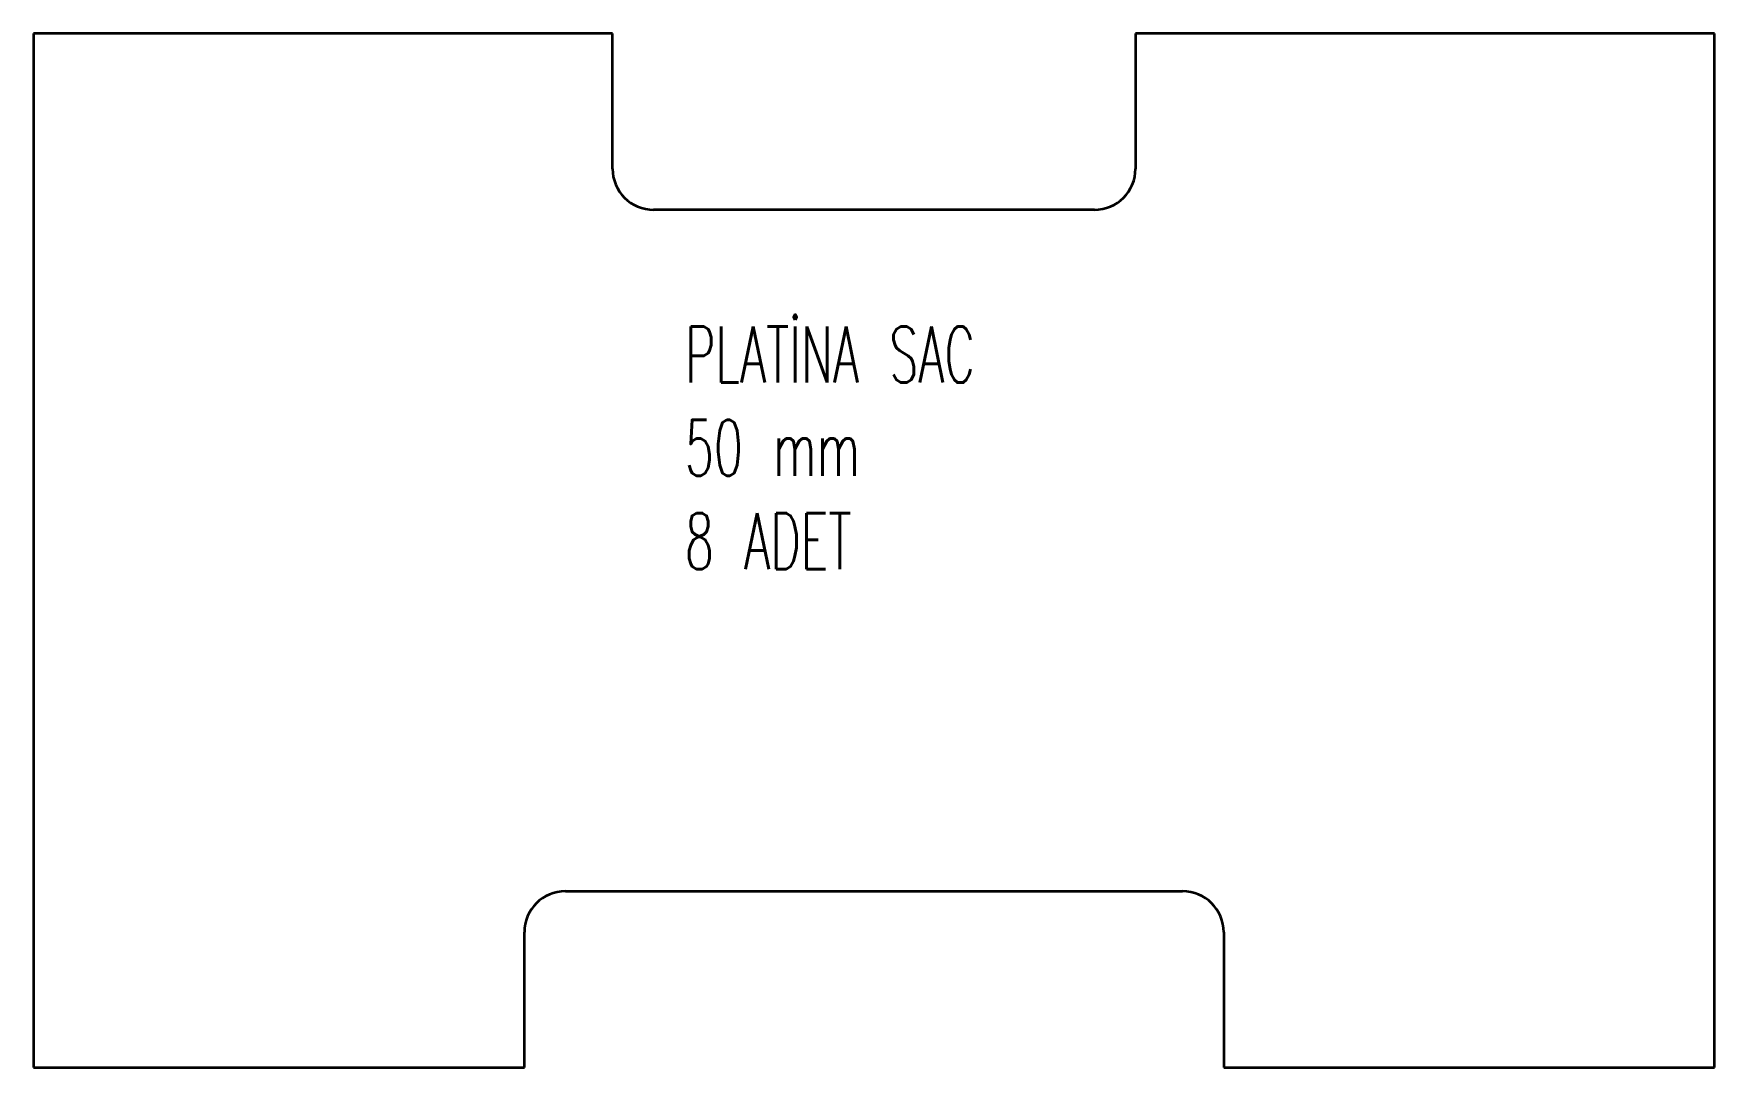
# Model space of a CAD drawing. Header units: millimetres. Extents: x 4 to 290, y 17 to 193.
import ezdxf

# ---------------------------------------------------------------- set-up
doc = ezdxf.new("R2010")
doc.units = ezdxf.units.MM
doc.styles.add('SLDTEXTSTYLE0', font='TXT', dxfattribs={"width": 0.605, "bigfont": 'bigfont'})

msp = doc.modelspace()

# ---------------------------------------------------------------- linework, layer by layer
at = {"color": 7, "linetype": 'Continuous', "lineweight": 35}
for p, q in [((102.03, 193.29), (3.53, 193.29)), ((3.53, 193.29), (3.53, 17.29)), ((102.03, 170.29), (102.03, 193.29)), ((289.53, 193.29), (191.03, 193.29)), ((191.03, 193.29), (191.03, 170.29)), ((289.53, 17.29), (289.53, 193.29)), ((184.03, 163.29), (109.03, 163.29)), ((94.03, 47.29), (199.03, 47.29)), ((87.03, 17.29), (87.03, 40.29)), ((206.03, 40.29), (206.03, 17.29)), ((3.53, 17.29), (87.03, 17.29)), ((206.03, 17.29), (289.53, 17.29))]:
    msp.add_line(p, q, dxfattribs=at)
for centre, start, end in [((109.03, 170.29), 180, 270), ((184.03, 170.29), 270, 0), ((94.03, 40.29), 90, 180), ((199.03, 40.29), 0, 90)]:
    msp.add_arc(centre, 7, start, end, dxfattribs=at)

# ---------------------------------------------------------------- texts
at = {"color": 7, "linetype": 'Continuous', "lineweight": 0, "insert": (114.35, 143.41), "char_height": 9.525, "attachment_point": 1, "style": 'SLDTEXTSTYLE0'}
msp.add_mtext('PLATİNA SAC^J50 mm^J8 ADET', dxfattribs=at)

doc.saveas('drawing.dxf')
